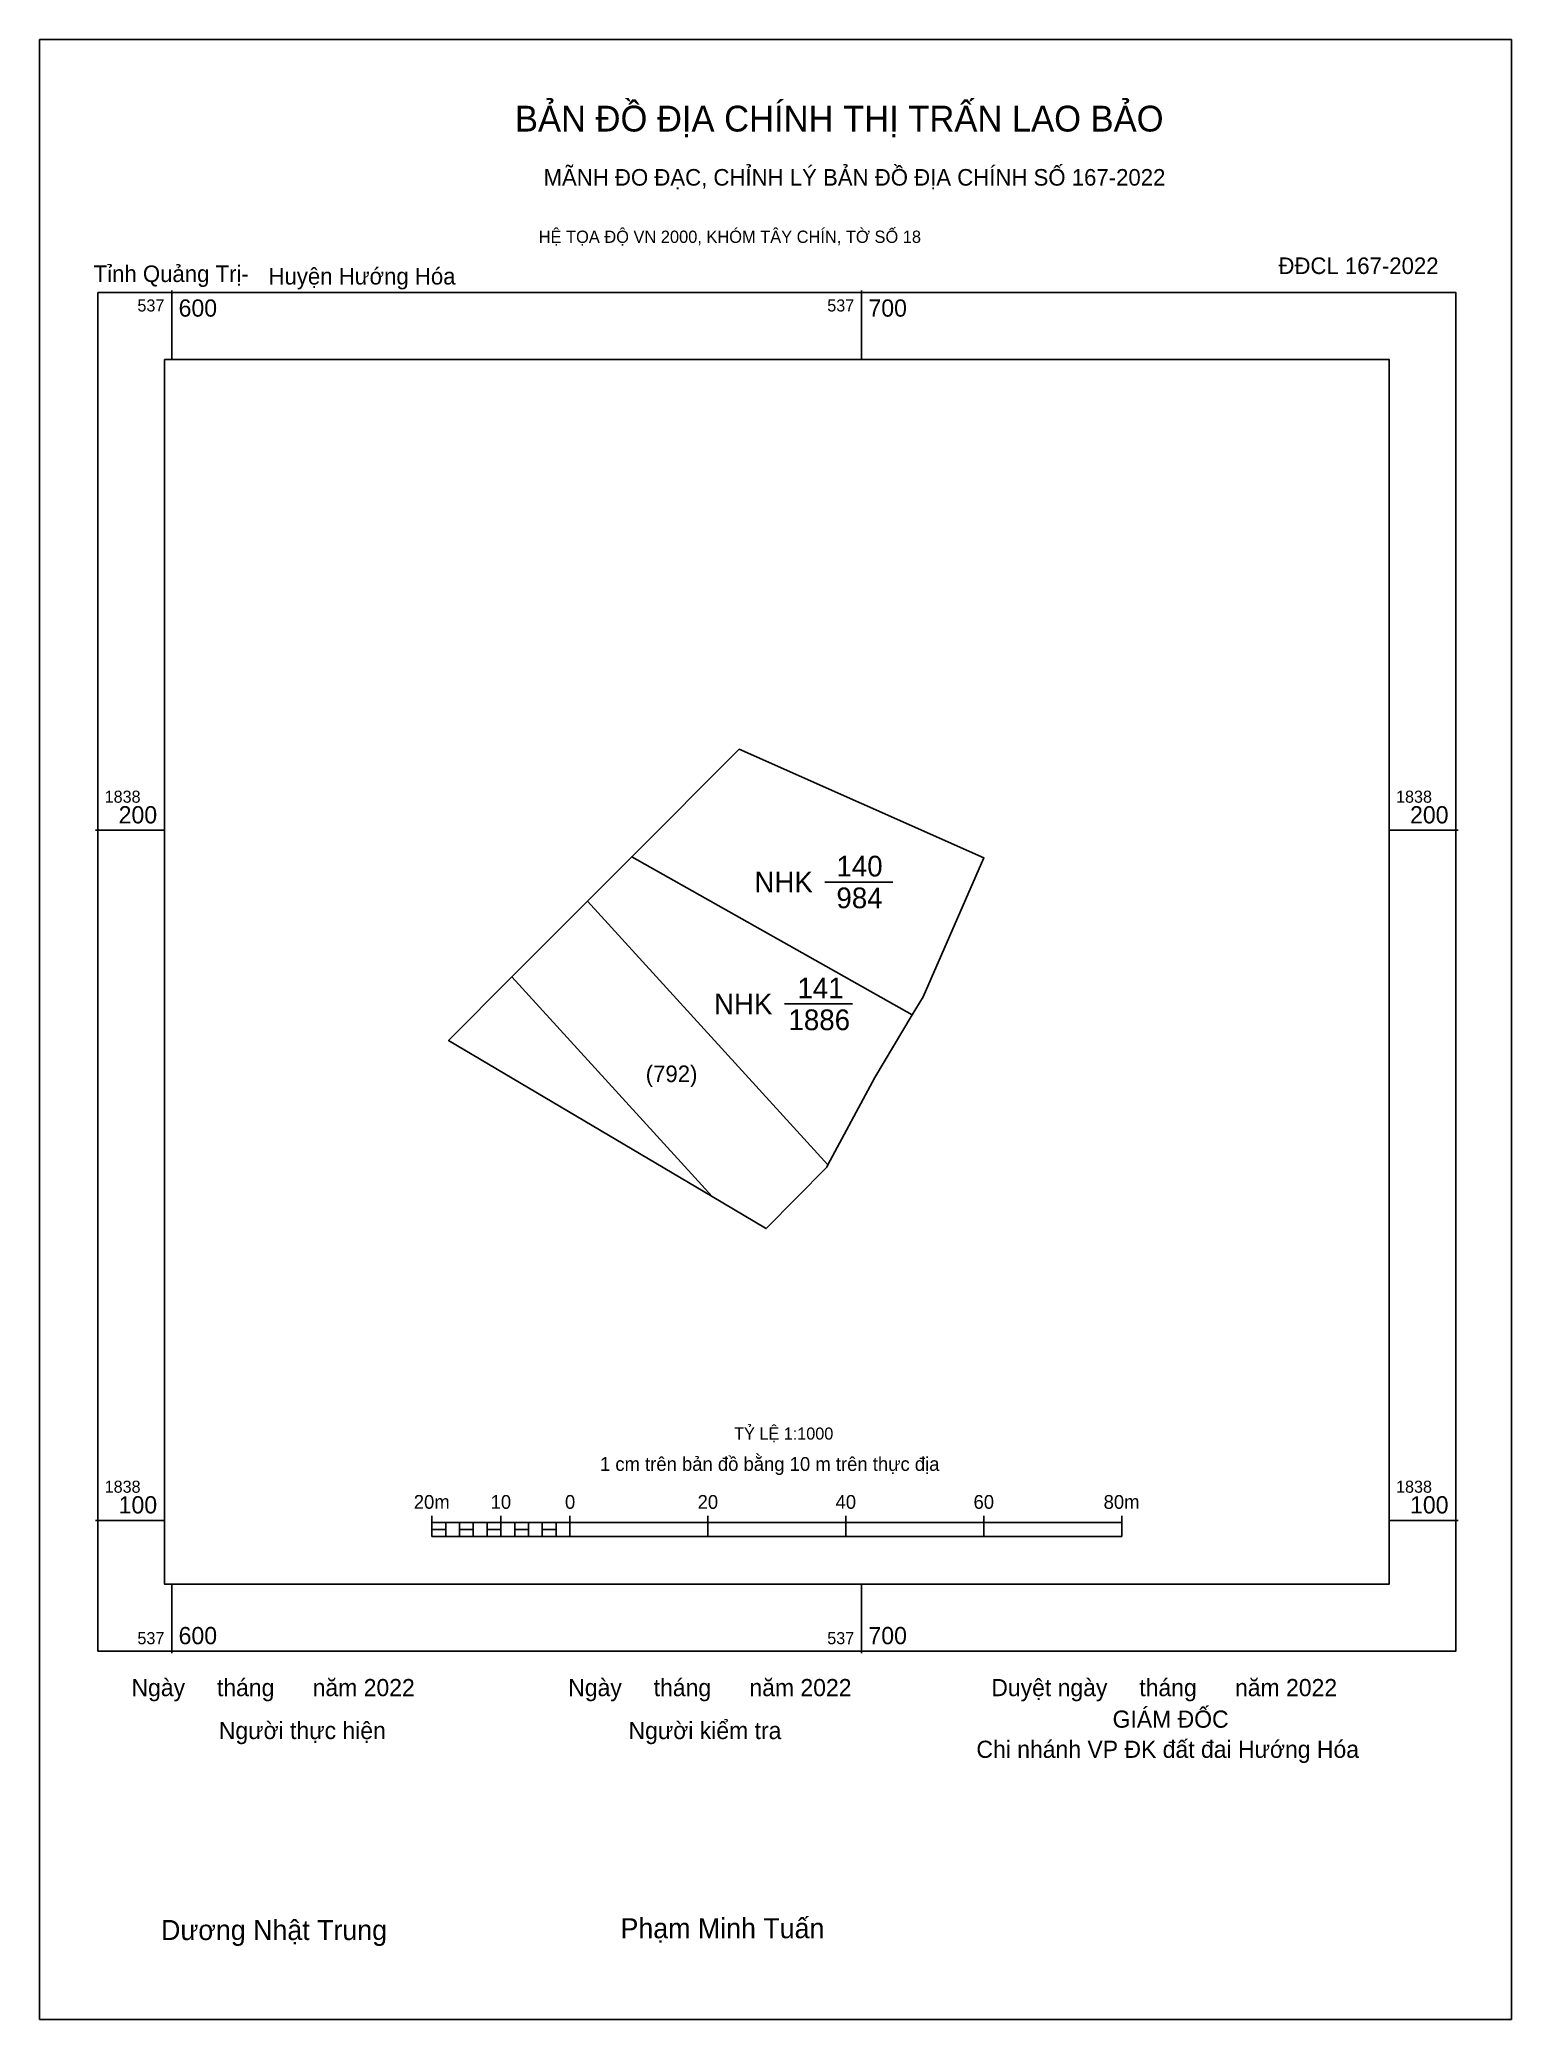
# Model space of a CAD drawing. Extents: x 537581 to 537794, y 1838028 to 1838315.
import ezdxf

# ---------------------------------------------------------------- set-up
doc = ezdxf.new("R2010")
doc.units = 0
for name, color, linetype in [('Level 10', 7, 'Continuous'), ('Level 13', 7, 'Continuous'), ('Level 15', 7, 'Continuous'), ('Level 27', 7, 'Continuous'), ('Level 29', 7, 'Continuous'), ('Level 50', 7, 'Continuous'), ('Level 6', 7, 'Continuous'), ('Level 62', 7, 'Continuous'), ('Level 63', 7, 'Continuous'), ('Level 9', 7, 'Continuous')]:
    doc.layers.add(name, color=color, linetype=linetype)

msp = doc.modelspace()

# ---------------------------------------------------------------- linework, layer by layer
at = {"layer": 'Level 10'}
for points in [[(537666.7, 1838196.17), (537682.24, 1838211.74), (537717.74, 1838196.01), (537708.92, 1838175.89), (537707.35, 1838173.27)], [(537660.28, 1838189.74), (537666.7, 1838196.17), (537707.35, 1838173.27), (537701.92, 1838164.2), (537695.13, 1838151.5), (537694.96, 1838151.18), (537686.18, 1838142.29), (537686.07, 1838142.34), (537678.34, 1838146.92), (537640.13, 1838169.54), (537649.32, 1838178.75)]]:
    msp.add_lwpolyline(points, close=True, dxfattribs=at)
at = {"layer": 'Level 15'}
msp.add_lwpolyline([(537580.85, 1838314.59), (537794.2, 1838314.59), (537794.2, 1838027.68), (537580.85, 1838027.68)], close=True, dxfattribs=at)
at = {"layer": 'Level 27'}
for p, q in [((537666.7, 1838196.17), (537666.69, 1838196.16)), ((537717.74, 1838196.01), (537717.74, 1838196.02)), ((537707.35, 1838173.27), (537707.35, 1838173.26))]:
    msp.add_line(p, q, dxfattribs=at)
at = {"layer": 'Level 29'}
for p, q in [((537694.7, 1838192.51), (537704.52, 1838192.51)), ((537688.85, 1838174.84), (537698.67, 1838174.84))]:
    msp.add_line(p, q, dxfattribs=at)
at = {"layer": 'Level 50'}
for p, q in [((537660.28, 1838189.74), (537695.13, 1838151.5)), ((537649.32, 1838178.75), (537678.34, 1838146.92))]:
    msp.add_line(p, q, dxfattribs=at)
at = {"layer": 'Level 62'}
msp.add_lwpolyline([(537598.97, 1838268.25), (537776.48, 1838268.25), (537776.48, 1838090.74), (537598.97, 1838090.74)], close=True, dxfattribs=at)
at = {"layer": 'Level 63'}
for p, q in [((537600, 1838278.25), (537600, 1838268.25)), ((537700, 1838278.25), (537700, 1838268.25)), ((537588.97, 1838200), (537598.97, 1838200)), ((537776.48, 1838200), (537786.48, 1838200)), ((537637.72, 1838100.67), (537637.72, 1838097.67)), ((537647.72, 1838100.67), (537647.72, 1838097.67)), ((537657.72, 1838100.67), (537657.72, 1838097.67)), ((537677.72, 1838100.67), (537677.72, 1838097.67)), ((537697.72, 1838100.67), (537697.72, 1838097.67)), ((537717.72, 1838100.67), (537717.72, 1838097.67)), ((537737.72, 1838100.67), (537737.72, 1838097.67)), ((537588.97, 1838100), (537598.97, 1838100)), ((537637.72, 1838099.67), (537737.72, 1838099.67)), ((537637.72, 1838097.67), (537737.72, 1838097.67)), ((537639.72, 1838099.67), (537639.72, 1838097.67)), ((537641.72, 1838099.67), (537641.72, 1838097.67)), ((537643.72, 1838099.67), (537643.72, 1838097.67)), ((537645.72, 1838099.67), (537645.72, 1838097.67)), ((537647.72, 1838099.67), (537647.72, 1838097.67)), ((537649.72, 1838099.67), (537649.72, 1838097.67)), ((537651.72, 1838099.67), (537651.72, 1838097.67)), ((537653.72, 1838099.67), (537653.72, 1838097.67)), ((537655.72, 1838099.67), (537655.72, 1838097.67)), ((537657.72, 1838099.67), (537657.72, 1838097.67)), ((537776.48, 1838100), (537786.48, 1838100)), ((537600, 1838090.74), (537600, 1838080.74)), ((537700, 1838090.74), (537700, 1838080.74))]:
    msp.add_line(p, q, dxfattribs=at)
for points in [[(537589.28, 1838277.94), (537786.16, 1838277.94), (537786.16, 1838081.05), (537589.28, 1838081.05)], [(537637.72, 1838098.67), (537639.72, 1838098.67), (537639.72, 1838097.67), (537637.72, 1838097.67)], [(537637.72, 1838098.67), (537639.72, 1838098.67), (537639.72, 1838097.67), (537637.72, 1838097.67)], [(537641.72, 1838098.67), (537643.72, 1838098.67), (537643.72, 1838097.67), (537641.72, 1838097.67)], [(537645.72, 1838098.67), (537647.72, 1838098.67), (537647.72, 1838097.67), (537645.72, 1838097.67)], [(537649.72, 1838098.67), (537651.72, 1838098.67), (537651.72, 1838097.67), (537649.72, 1838097.67)], [(537653.72, 1838098.67), (537655.72, 1838098.67), (537655.72, 1838097.67), (537653.72, 1838097.67)]]:
    msp.add_lwpolyline(points, close=True, dxfattribs=at)

# ---------------------------------------------------------------- texts
at = {"layer": 'Level 10'}
msp.add_text('(792)', height=2.402, dxfattribs=at).set_placement((537668.71, 1838163.51))
at = {"layer": 'Level 13'}
for s, p in [('140', (537696.36, 1838193.31)), ('NHK', (537684.47, 1838191.01)), ('984', (537696.36, 1838188.71)), ('141', (537690.71, 1838175.64)), ('NHK', (537678.61, 1838173.34)), ('1886', (537689.41, 1838171.04))]:
    msp.add_text(s, height=3, dxfattribs=at).set_placement(p)
at = {"layer": 'Level 6'}
msp.add_text('TỶ LỆ 1:1000', height=1.7579, dxfattribs=at).set_placement((537681.53, 1838111.7))
at = {"layer": 'Level 63'}
for s, height, p in [('BẢN ĐỒ ĐỊA CHÍNH THỊ TRẤN LAO BẢO', 3.7437, (537649.76, 1838301.27)), ('MÃNH ĐO ĐẠC, CHỈNH LÝ BẢN ĐỒ ĐỊA CHÍNH SỐ 167-2022', 2.4022, (537653.9, 1838293.43)), ('HỆ TỌA ĐỘ VN 2000, KHÓM TÂY CHÍN, TỜ SỐ 18', 1.7782, (537653.2, 1838285.13)), ('537', 1.75, (537595.03, 1838275.19)), ('600', 2.5, (537601, 1838274.44)), ('537', 1.75, (537695.03, 1838275.19)), ('700', 2.5, (537701, 1838274.44)), ('1838', 1.75, (537590.28, 1838204)), ('1838', 1.75, (537777.48, 1838204)), ('200', 2.5, (537592.31, 1838201)), ('200', 2.5, (537779.51, 1838201)), ('1 cm trên bản đồ bằng 10 m trên thực địa', 2, (537662.08, 1838107.17)), ('1838', 1.75, (537590.28, 1838104)), ('100', 2.5, (537592.31, 1838101)), ('20m', 2, (537635.09, 1838101.67)), ('10', 2, (537646.23, 1838101.67)), ('0', 2, (537657.01, 1838101.67)), ('20', 2, (537676.23, 1838101.67)), ('40', 2, (537696.23, 1838101.67)), ('60', 2, (537716.23, 1838101.67)), ('80m', 2, (537735.09, 1838101.67)), ('1838', 1.75, (537777.48, 1838104)), ('100', 2.5, (537779.51, 1838101)), ('537', 1.75, (537595.03, 1838082.05)), ('600', 2.5, (537601, 1838082.05)), ('537', 1.75, (537695.03, 1838082.05)), ('700', 2.5, (537701, 1838082.05)), ('Ngày     tháng      năm 2022', 2.4883, (537594.17, 1838074.52)), ('Ngày     tháng      năm 2022', 2.4883, (537657.48, 1838074.52)), ('Duyệt ngày     tháng      năm 2022', 2.4883, (537718.81, 1838074.52)), ('GIÁM ĐỐC', 2.488, (537736.39, 1838069.95)), ('Người thực hiện', 2.4883, (537606.83, 1838068.3)), ('Người kiểm tra', 2.4883, (537666.22, 1838068.3)), ('Chi nhánh VP ĐK đất đai Hướng Hóa', 2.4883, (537716.65, 1838065.58)), ('Dương Nhật Trung', 2.9024, (537598.46, 1838039.18)), ('Phạm Minh Tuấn', 2.9024, (537665.06, 1838039.44))]:
    msp.add_text(s, height=height, dxfattribs=at).set_placement(p)
at = {"layer": 'Level 9'}
for s, p in [('Tỉnh Quảng Trị-', (537588.68, 1838279.46)), ('Huyện Hướng Hóa', (537614.03, 1838279.1)), ('ĐĐCL 167-2022', (537760.43, 1838280.62))]:
    msp.add_text(s, height=2.4022, dxfattribs=at).set_placement(p)

doc.saveas('drawing.dxf')
